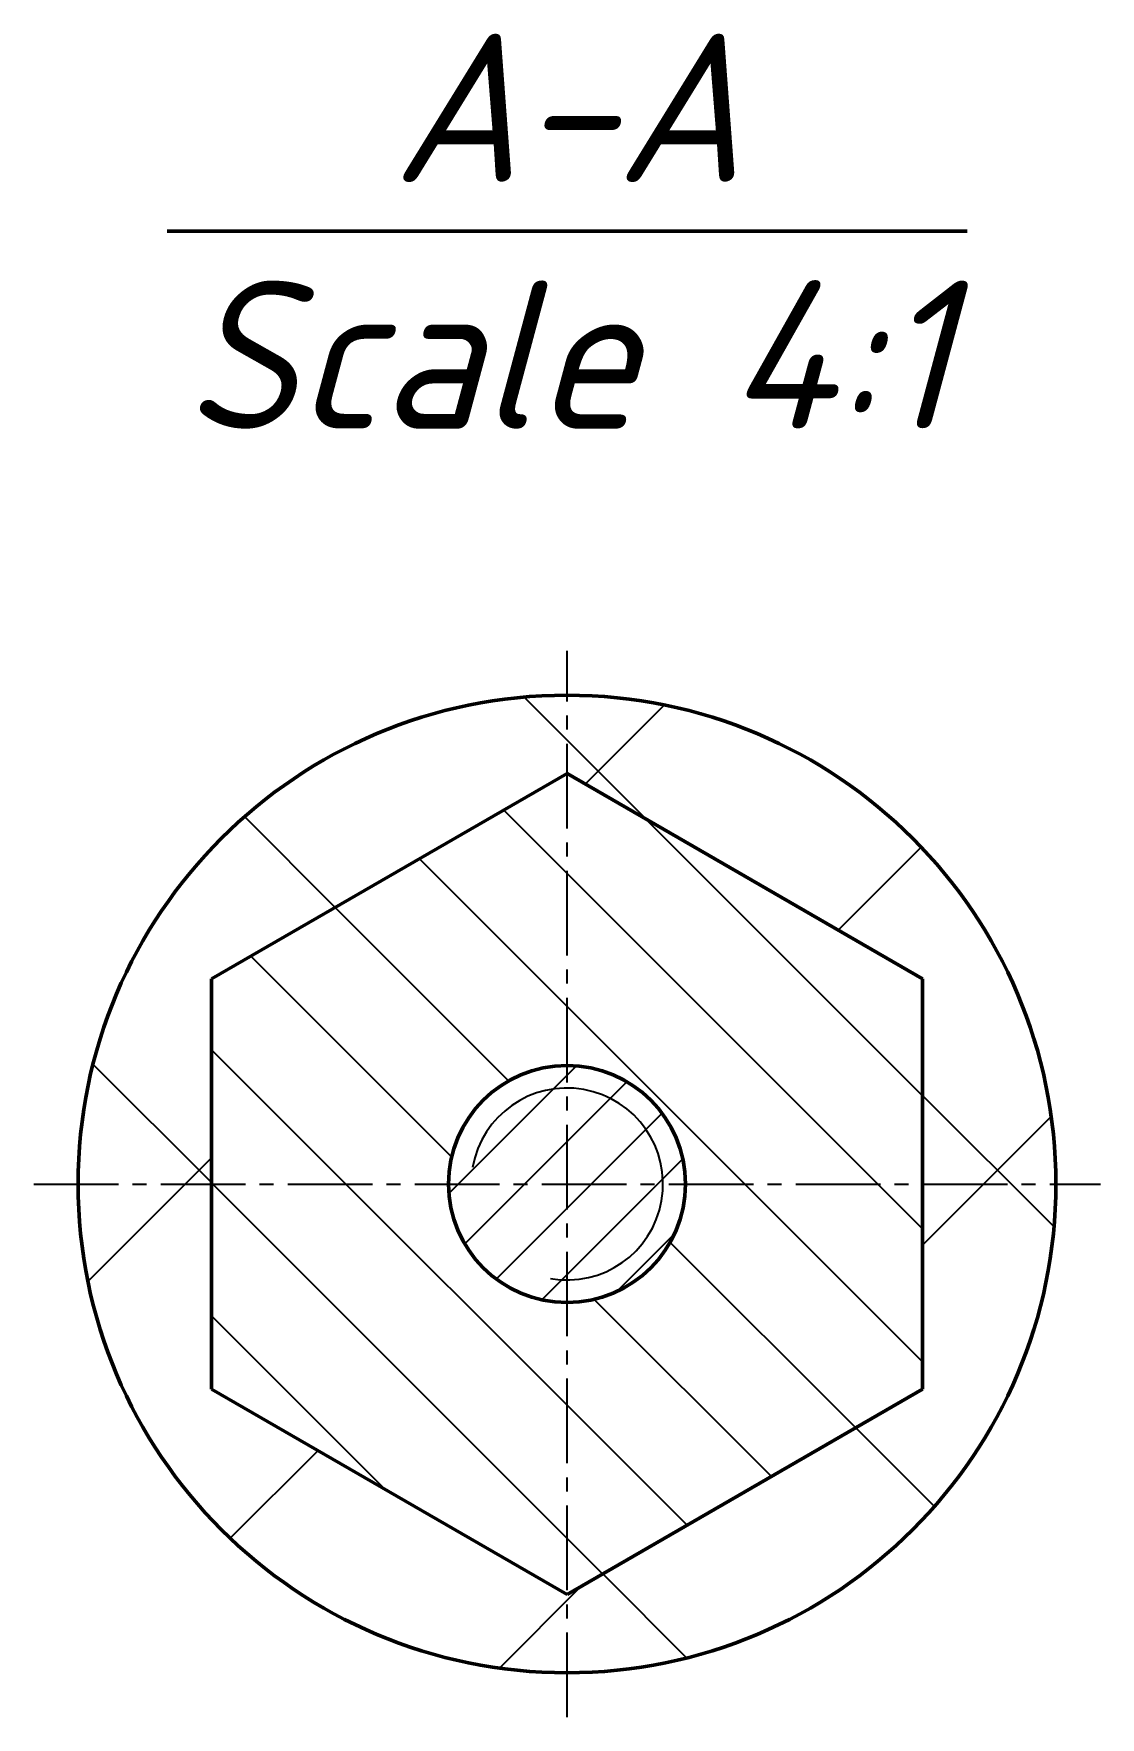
# Model space of a CAD drawing. Header units: inches. Extents: x -1846 to 3013, y 0 to 1997.
# Drawn here: x 672.2 to 744.2, y 351.2 to 464.9 of the extents above; entities that cross this region are included whole.
import ezdxf

# ---------------------------------------------------------------- set-up
doc = ezdxf.new("R2010")
doc.units = ezdxf.units.IN
doc.linetypes.add('Amconstr', pattern=[9999, 9999, 0])
doc.linetypes.add('CENTER2', pattern=[28.575, 19.05, -3.175, 3.175, -3.175])
for name, color, linetype, lineweight in [('AM_0N', 7, 'Continuous', 50), ('AM_4N', 3, 'Continuous', 25), ('AM_CL', 1, 'Amconstr', 25), ('Basic', 7, 'Continuous', 50), ('Center', 1, 'CENTER2', 25), ('Net Mat Cat A-A', 2, 'Continuous', 50)]:
    doc.layers.add(name, color=color, linetype=linetype, lineweight=lineweight)
doc.styles.add('TCVN-7284-5', font='', dxfattribs={"height": 5})
doc.styles.get('TCVN-7284-5').set_extended_font_data('TCVN 7284', italic=True)

msp = doc.modelspace()

# ---------------------------------------------------------------- hatches: boundary and pattern name
at = {"layer": 'AM_CL', "ltscale": 0.05}
h = msp.add_hatch(dxfattribs=at)
h.set_pattern_fill('ANSI37', color=256, scale=6, angle=90)
h.set_pattern_definition([(135, (2434.474, -7990.412), (-13.470384, -13.470384), []), (225, (2434.474, -7990.412), (13.470384, -13.470384), [])])
h.paths.add_polyline_path([(675.17, 387.25, 1), (741.17, 387.25, 1)])
h.paths.add_polyline_path([(708.17, 414.96), (732.17, 401.1), (732.17, 373.39), (708.17, 359.53), (684.17, 373.39), (684.17, 401.1)], flags=16)
h.paths.add_polyline_path([(716.17, 387.25, -1), (700.17, 387.25, -1)], flags=0)
h = msp.add_hatch(dxfattribs=at)
h.set_pattern_fill('ANSI31', color=256, scale=2, angle=90)
h.set_pattern_definition([(135, (2434.4736, -7990.412), (-4.490128, -4.490128), [])])
h.paths.add_polyline_path([(684.17, 401.1), (684.17, 373.39), (708.17, 359.53), (732.17, 373.39), (732.17, 401.1), (708.17, 414.96)])
h.paths.add_polyline_path([(716.17, 387.25, -1), (700.17, 387.25, -1)], flags=16)
h = msp.add_hatch(dxfattribs=at)
h.set_pattern_fill('ANSI31', color=256, angle=180)
h.set_pattern_definition([(225, (993.791, -451.2975), (2.245064, -2.245064), [])])
h.paths.add_polyline_path([(700.17, 387.25), (701.68, 387.25, -0.414214), (708.17, 393.73), (708.17, 395.25, 0.414214)])
h.paths.add_polyline_path([(708.17, 395.25), (708.17, 393.73, -0.414214), (714.65, 387.25), (716.17, 387.25, 0.414214)])
h.paths.add_polyline_path([(700.17, 387.25, 0.414214), (708.17, 379.25), (708.17, 387.25)])
h.paths.add_polyline_path([(701.68, 387.25), (708.17, 387.25), (708.17, 393.73, 0.414214)], flags=17)
h.paths.add_polyline_path([(708.17, 387.25), (708.17, 379.25, 0.414214), (716.17, 387.25)])
h.paths.add_polyline_path([(708.17, 393.73), (708.17, 387.25), (714.65, 387.25, 0.414214)], flags=17)

# ---------------------------------------------------------------- linework, layer by layer
at = {"layer": 'AM_0N'}
msp.add_circle((708.17, 387.25), 8, dxfattribs=at)
at = {"layer": 'AM_4N'}
msp.add_arc((708.17, 387.25), 6.48, 260, 170, dxfattribs=at)
at = {"layer": 'Basic'}
for p, q in [((708.17, 414.96), (684.17, 401.1)), ((732.17, 401.1), (708.17, 414.96)), ((684.17, 401.1), (684.17, 373.39)), ((732.17, 373.39), (732.17, 401.1)), ((684.17, 373.39), (708.17, 359.53)), ((708.17, 359.53), (732.17, 373.39))]:
    msp.add_line(p, q, dxfattribs=at)
at = {"layer": 'Basic', "ltscale": 0.05}
msp.add_circle((708.17, 387.25), 33, dxfattribs=at)
at = {"layer": 'Center', "ltscale": 0.3}
for p, q in [((708.17, 351.25), (708.17, 423.25)), ((672.17, 387.25), (744.17, 387.25))]:
    msp.add_line(p, q, dxfattribs=at)
at = {"layer": 'Net Mat Cat A-A'}
msp.add_line((681.17, 451.58), (735.17, 451.58), dxfattribs=at)

# ---------------------------------------------------------------- texts
at = {"layer": 'Net Mat Cat A-A', "insert": (708.17, 451.58), "char_height": 10, "attachment_point": 5, "style": 'TCVN-7284-5'}
msp.add_mtext_dynamic_manual_height_columns('\\pxqc;A-A{\\L\\P}Scale{\\fTCVN 7284|b0|i1|c163|p34; }4{\\fTCVN 7284|b0|i1|c163|p34;:1}', width=146.261, gutter_width=25, heights=[0], dxfattribs=at)

doc.saveas('drawing.dxf')
